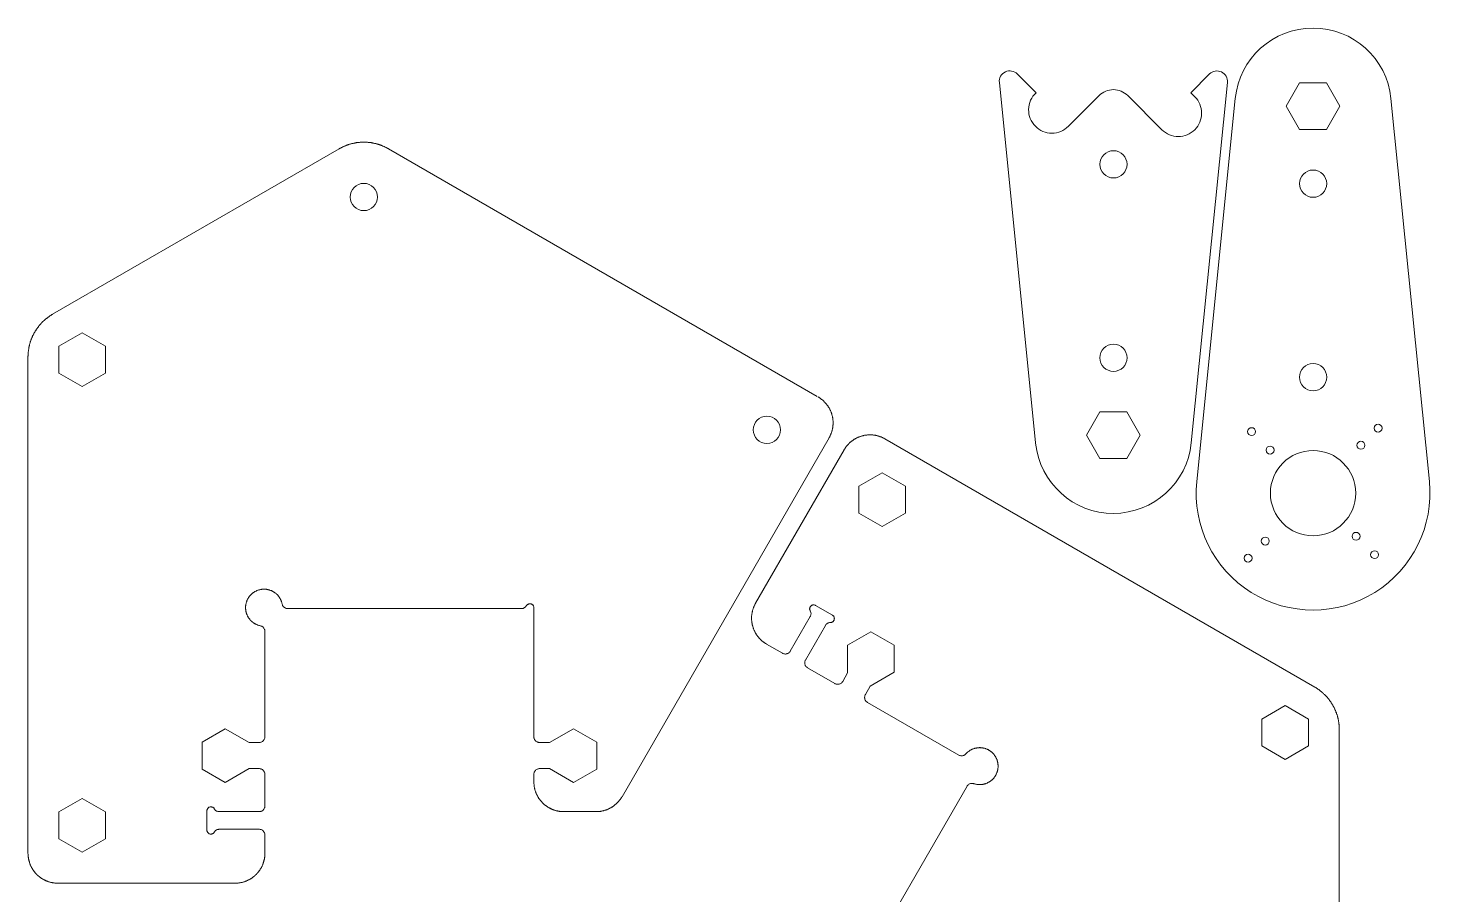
# Model space of a CAD drawing. Header units: millimetres. Extents: x -608 to -312, y -99 to 198.
# Drawn here: x -459.1 to -314.1, y 106.6 to 196.3 of the extents above; entities that cross this region are included whole.
import ezdxf

# ---------------------------------------------------------------- set-up
doc = ezdxf.new("R2010")
doc.units = ezdxf.units.MM
doc.layers.add('cut line', color=96, linetype='Continuous', lineweight=9, true_color=0x008000)

msp = doc.modelspace()

# ---------------------------------------------------------------- linework, layer by layer
at = {"layer": 'cut line', "flags": 128}
msp.add_lwpolyline([(-338.25, 149.38, 1.105542), (-314.19, 149.38), (-318.17, 188.98, 0.904534), (-334.27, 188.98), (-338.25, 149.38)], format="xyb", dxfattribs=at)
msp.add_lwpolyline([(-335.08, 190.63, 0.705025), (-336.93, 191.51), (-338.87, 189.57), (-338.45, 189.16, -0.414214), (-338.45, 185.75, -0.414214), (-341.86, 185.75), (-345.39, 189.28, 0.414214), (-348.35, 189.28), (-351.53, 186.1, -0.414214), (-354.94, 186.1, -0.425189), (-354.87, 189.57), (-354.87, 189.57), (-356.81, 191.51, 0.705025), (-358.67, 190.63), (-354.92, 153.36), (-354.92, 153.34), (-354.92, 153.34, 0.903113), (-338.82, 153.36)], format="xyb", close=True, dxfattribs=at)
for points in [[(-324.83, 190.58), (-327.61, 190.58), (-329, 188.17), (-327.61, 185.76), (-324.83, 185.76), (-323.44, 188.17)], [(-451.14, 160.58), (-451.14, 163.36), (-453.55, 164.75), (-455.96, 163.36), (-455.96, 160.58), (-453.55, 159.19)], [(-345.48, 156.58), (-348.26, 156.58), (-349.65, 154.17), (-348.26, 151.76), (-345.48, 151.76), (-344.09, 154.17)], [(-373.21, 146.11), (-370.8, 144.72), (-368.39, 146.11), (-368.39, 148.89), (-370.8, 150.28), (-373.21, 148.89)], [(-331.51, 122.03), (-329.1, 120.64), (-326.69, 122.03), (-326.69, 124.82), (-329.1, 126.21), (-331.51, 124.82)], [(-451.14, 112.43), (-451.14, 115.21), (-453.55, 116.6), (-455.96, 115.21), (-455.96, 112.43), (-453.55, 111.04)]]:
    msp.add_lwpolyline(points, close=True, dxfattribs=at)
for points in [[(-377.5, 158.17), (-421.86, 183.78), (-421.88, 183.79), (-421.93, 183.82), (-421.97, 183.84), (-422.02, 183.86), (-422.06, 183.89), (-422.11, 183.91), (-422.15, 183.94), (-422.2, 183.96), (-422.25, 183.98), (-422.29, 184), (-422.34, 184.02), (-422.39, 184.04), (-422.43, 184.06), (-422.48, 184.08), (-422.53, 184.1), (-422.58, 184.12), (-422.62, 184.14), (-422.67, 184.16), (-422.72, 184.17), (-422.77, 184.19), (-422.82, 184.21), (-422.87, 184.22), (-422.91, 184.24), (-422.96, 184.25), (-423.01, 184.27), (-423.06, 184.28), (-423.11, 184.29), (-423.16, 184.31), (-423.21, 184.32), (-423.26, 184.33), (-423.31, 184.34), (-423.36, 184.35), (-423.41, 184.36), (-423.46, 184.37), (-423.51, 184.38), (-423.56, 184.39), (-423.61, 184.4), (-423.66, 184.41), (-423.71, 184.41), (-423.77, 184.42), (-423.82, 184.43), (-423.87, 184.43), (-423.92, 184.44), (-423.97, 184.44), (-424.02, 184.45), (-424.07, 184.45), (-424.12, 184.45), (-424.17, 184.45), (-424.23, 184.46), (-424.28, 184.46), (-424.33, 184.46), (-424.38, 184.46), (-424.43, 184.46), (-424.48, 184.46), (-424.53, 184.46), (-424.58, 184.46), (-424.64, 184.45), (-424.69, 184.45), (-424.74, 184.45), (-424.79, 184.45), (-424.84, 184.44), (-424.89, 184.44), (-424.94, 184.43), (-424.99, 184.43), (-425.04, 184.42), (-425.09, 184.41), (-425.15, 184.41), (-425.2, 184.4), (-425.25, 184.39), (-425.3, 184.38), (-425.35, 184.37), (-425.4, 184.36), (-425.45, 184.35), (-425.5, 184.34), (-425.55, 184.33), (-425.6, 184.32), (-425.65, 184.31), (-425.7, 184.29), (-425.75, 184.28), (-425.8, 184.27), (-425.85, 184.25), (-425.89, 184.24), (-425.94, 184.22), (-425.99, 184.21), (-426.04, 184.19), (-426.09, 184.17), (-426.14, 184.16), (-426.19, 184.14), (-426.23, 184.12), (-426.28, 184.1), (-426.33, 184.08), (-426.38, 184.06), (-426.42, 184.04), (-426.47, 184.02), (-426.52, 184), (-426.56, 183.98), (-426.61, 183.96), (-426.66, 183.94), (-426.7, 183.91), (-426.75, 183.89), (-426.79, 183.86), (-426.84, 183.84), (-426.88, 183.82), (-426.93, 183.79), (-426.95, 183.78), (-456.59, 166.66), (-456.61, 166.65), (-456.66, 166.63), (-456.7, 166.6), (-456.74, 166.57), (-456.79, 166.54), (-456.83, 166.52), (-456.87, 166.49), (-456.92, 166.46), (-456.96, 166.43), (-457, 166.4), (-457.04, 166.37), (-457.08, 166.34), (-457.12, 166.31), (-457.16, 166.28), (-457.2, 166.25), (-457.24, 166.22), (-457.28, 166.18), (-457.32, 166.15), (-457.36, 166.12), (-457.4, 166.08), (-457.44, 166.05), (-457.48, 166.02), (-457.52, 165.98), (-457.55, 165.95), (-457.59, 165.91), (-457.63, 165.87), (-457.66, 165.84), (-457.7, 165.8), (-457.73, 165.76), (-457.77, 165.73), (-457.8, 165.69), (-457.84, 165.65), (-457.87, 165.61), (-457.91, 165.57), (-457.94, 165.54), (-457.97, 165.5), (-458, 165.46), (-458.04, 165.42), (-458.07, 165.38), (-458.1, 165.33), (-458.13, 165.29), (-458.16, 165.25), (-458.19, 165.21), (-458.22, 165.17), (-458.25, 165.13), (-458.28, 165.08), (-458.31, 165.04), (-458.33, 165), (-458.36, 164.96), (-458.39, 164.91), (-458.41, 164.87), (-458.44, 164.82), (-458.47, 164.78), (-458.49, 164.73), (-458.52, 164.69), (-458.54, 164.64), (-458.56, 164.6), (-458.59, 164.55), (-458.61, 164.51), (-458.63, 164.46), (-458.66, 164.42), (-458.68, 164.37), (-458.7, 164.32), (-458.72, 164.28), (-458.74, 164.23), (-458.76, 164.18), (-458.78, 164.13), (-458.8, 164.09), (-458.81, 164.04), (-458.83, 163.99), (-458.85, 163.94), (-458.87, 163.89), (-458.88, 163.84), (-458.9, 163.8), (-458.91, 163.75), (-458.93, 163.7), (-458.94, 163.65), (-458.96, 163.6), (-458.97, 163.55), (-458.98, 163.5), (-458.99, 163.45), (-459.01, 163.4), (-459.02, 163.35), (-459.03, 163.3), (-459.04, 163.25), (-459.05, 163.2), (-459.06, 163.15), (-459.07, 163.1), (-459.07, 163.05), (-459.08, 163), (-459.09, 162.95), (-459.1, 162.9), (-459.1, 162.84), (-459.11, 162.79), (-459.11, 162.74), (-459.12, 162.69), (-459.12, 162.64), (-459.12, 162.59), (-459.13, 162.54), (-459.13, 162.49), (-459.13, 162.44), (-459.13, 162.38), (-459.14, 162.33), (-459.14, 162.28), (-459.14, 162.26), (-459.14, 110.93), (-459.14, 110.91), (-459.13, 110.85), (-459.13, 110.8), (-459.13, 110.75), (-459.13, 110.7), (-459.12, 110.65), (-459.12, 110.6), (-459.11, 110.54), (-459.1, 110.49), (-459.1, 110.44), (-459.09, 110.39), (-459.08, 110.34), (-459.07, 110.29), (-459.06, 110.24), (-459.05, 110.19), (-459.03, 110.14), (-459.02, 110.09), (-459, 110.04), (-458.99, 109.99), (-458.97, 109.94), (-458.96, 109.89), (-458.94, 109.84), (-458.92, 109.8), (-458.9, 109.75), (-458.88, 109.7), (-458.86, 109.65), (-458.84, 109.61), (-458.82, 109.56), (-458.79, 109.51), (-458.77, 109.47), (-458.74, 109.42), (-458.72, 109.38), (-458.69, 109.33), (-458.66, 109.29), (-458.64, 109.25), (-458.61, 109.2), (-458.58, 109.16), (-458.55, 109.12), (-458.52, 109.08), (-458.49, 109.04), (-458.45, 109), (-458.42, 108.96), (-458.39, 108.92), (-458.35, 108.88), (-458.32, 108.84), (-458.28, 108.8), (-458.25, 108.76), (-458.21, 108.73), (-458.18, 108.69), (-458.14, 108.66), (-458.1, 108.62), (-458.06, 108.59), (-458.02, 108.55), (-457.98, 108.52), (-457.94, 108.49), (-457.9, 108.46), (-457.86, 108.43), (-457.82, 108.4), (-457.77, 108.37), (-457.73, 108.34), (-457.69, 108.31), (-457.64, 108.29), (-457.6, 108.26), (-457.55, 108.23), (-457.51, 108.21), (-457.46, 108.19), (-457.42, 108.16), (-457.37, 108.14), (-457.32, 108.12), (-457.28, 108.1), (-457.23, 108.08), (-457.18, 108.06), (-457.13, 108.04), (-457.08, 108.02), (-457.03, 108), (-456.99, 107.99), (-456.94, 107.97), (-456.89, 107.96), (-456.84, 107.94), (-456.79, 107.93), (-456.74, 107.92), (-456.69, 107.91), (-456.64, 107.9), (-456.59, 107.89), (-456.53, 107.88), (-456.48, 107.87), (-456.43, 107.87), (-456.38, 107.86), (-456.33, 107.85), (-456.28, 107.85), (-456.23, 107.85), (-456.17, 107.84), (-456.12, 107.84), (-456.07, 107.84), (-456.05, 107.84), (-437.73, 107.84), (-437.7, 107.84), (-437.65, 107.84), (-437.6, 107.84), (-437.54, 107.85), (-437.49, 107.85), (-437.44, 107.85), (-437.39, 107.86), (-437.34, 107.87), (-437.29, 107.87), (-437.24, 107.88), (-437.19, 107.89), (-437.13, 107.9), (-437.08, 107.91), (-437.03, 107.92), (-436.98, 107.93), (-436.93, 107.94), (-436.88, 107.96), (-436.83, 107.97), (-436.78, 107.99), (-436.74, 108), (-436.69, 108.02), (-436.64, 108.04), (-436.59, 108.06), (-436.54, 108.08), (-436.5, 108.1), (-436.45, 108.12), (-436.4, 108.14), (-436.35, 108.16), (-436.31, 108.19), (-436.26, 108.21), (-436.22, 108.23), (-436.17, 108.26), (-436.13, 108.29), (-436.08, 108.31), (-436.04, 108.34), (-436, 108.37), (-435.96, 108.4), (-435.91, 108.43), (-435.87, 108.46), (-435.83, 108.49), (-435.79, 108.52), (-435.75, 108.55), (-435.71, 108.59), (-435.67, 108.62), (-435.63, 108.66), (-435.6, 108.69), (-435.56, 108.73), (-435.52, 108.76), (-435.49, 108.8), (-435.45, 108.84), (-435.42, 108.88), (-435.38, 108.92), (-435.35, 108.96), (-435.32, 109), (-435.28, 109.04), (-435.25, 109.08), (-435.22, 109.12), (-435.19, 109.16), (-435.16, 109.2), (-435.13, 109.25), (-435.11, 109.29), (-435.08, 109.33), (-435.05, 109.38), (-435.03, 109.42), (-435, 109.47), (-434.98, 109.51), (-434.96, 109.56), (-434.93, 109.61), (-434.91, 109.65), (-434.89, 109.7), (-434.87, 109.75), (-434.85, 109.8), (-434.83, 109.84), (-434.81, 109.89), (-434.8, 109.94), (-434.78, 109.99), (-434.77, 110.04), (-434.75, 110.09), (-434.74, 110.14), (-434.73, 110.19), (-434.71, 110.24), (-434.7, 110.29), (-434.69, 110.34), (-434.68, 110.39), (-434.67, 110.44), (-434.67, 110.49), (-434.66, 110.54), (-434.65, 110.6), (-434.65, 110.65), (-434.64, 110.7), (-434.64, 110.75), (-434.64, 110.8), (-434.64, 110.85), (-434.64, 110.91), (-434.64, 110.93), (-434.64, 112.83), (-434.64, 112.86), (-434.64, 112.92), (-434.65, 112.98), (-434.67, 113.04), (-434.7, 113.1), (-434.73, 113.15), (-434.77, 113.2), (-434.81, 113.25), (-434.85, 113.29), (-434.9, 113.33), (-434.96, 113.36), (-435.01, 113.38), (-435.07, 113.4), (-435.13, 113.41), (-435.19, 113.42), (-435.23, 113.42), (-439.36, 113.42), (-439.39, 113.42), (-439.45, 113.41), (-439.51, 113.4), (-439.57, 113.38), (-439.63, 113.36), (-439.68, 113.33), (-439.73, 113.29), (-439.78, 113.25), (-439.82, 113.2), (-439.85, 113.15), (-439.87, 113.13), (-439.88, 113.11), (-439.9, 113.07), (-439.93, 113.04), (-439.96, 113.02), (-440, 112.99), (-440.03, 112.97), (-440.07, 112.95), (-440.11, 112.94), (-440.15, 112.93), (-440.19, 112.92), (-440.23, 112.92), (-440.27, 112.92), (-440.31, 112.93), (-440.35, 112.94), (-440.39, 112.96), (-440.43, 112.97), (-440.46, 113), (-440.49, 113.02), (-440.52, 113.05), (-440.55, 113.08), (-440.57, 113.12), (-440.59, 113.15), (-440.61, 113.19), (-440.62, 113.23), (-440.63, 113.27), (-440.64, 113.31), (-440.64, 113.33), (-440.64, 115.33), (-440.64, 115.35), (-440.63, 115.39), (-440.62, 115.43), (-440.61, 115.47), (-440.59, 115.51), (-440.57, 115.55), (-440.55, 115.58), (-440.52, 115.61), (-440.49, 115.64), (-440.46, 115.67), (-440.43, 115.69), (-440.39, 115.71), (-440.35, 115.72), (-440.31, 115.73), (-440.27, 115.74), (-440.23, 115.74), (-440.19, 115.74), (-440.15, 115.73), (-440.11, 115.72), (-440.07, 115.71), (-440.03, 115.69), (-440, 115.67), (-439.96, 115.65), (-439.93, 115.62), (-439.9, 115.59), (-439.88, 115.55), (-439.87, 115.54), (-439.85, 115.51), (-439.82, 115.46), (-439.78, 115.41), (-439.73, 115.37), (-439.68, 115.34), (-439.63, 115.3), (-439.57, 115.28), (-439.51, 115.26), (-439.45, 115.25), (-439.39, 115.24), (-439.36, 115.24), (-435.23, 115.24), (-435.19, 115.24), (-435.13, 115.25), (-435.07, 115.26), (-435.01, 115.28), (-434.96, 115.3), (-434.9, 115.34), (-434.85, 115.37), (-434.81, 115.41), (-434.77, 115.46), (-434.73, 115.51), (-434.7, 115.56), (-434.67, 115.62), (-434.65, 115.68), (-434.64, 115.74), (-434.64, 115.8), (-434.64, 115.83), (-434.64, 119.1), (-434.64, 119.13), (-434.64, 119.19), (-434.65, 119.25), (-434.67, 119.31), (-434.7, 119.36), (-434.73, 119.42), (-434.77, 119.47), (-434.81, 119.51), (-434.85, 119.56), (-434.9, 119.59), (-434.96, 119.62), (-435.01, 119.65), (-435.07, 119.67), (-435.13, 119.68), (-435.19, 119.69), (-435.23, 119.69), (-436.25, 119.69), (-438.73, 118.26), (-441.14, 119.65), (-441.14, 122.43), (-438.73, 123.82), (-436.25, 122.39), (-435.23, 122.39), (-435.19, 122.39), (-435.13, 122.4), (-435.07, 122.41), (-435.01, 122.43), (-434.96, 122.46), (-434.9, 122.49), (-434.85, 122.52), (-434.81, 122.57), (-434.77, 122.61), (-434.73, 122.66), (-434.7, 122.71), (-434.67, 122.77), (-434.65, 122.83), (-434.64, 122.89), (-434.64, 122.95), (-434.64, 122.98), (-434.64, 133.88), (-434.64, 133.91), (-434.64, 133.97), (-434.65, 134.04), (-434.67, 134.09), (-434.7, 134.15), (-434.73, 134.21), (-434.77, 134.26), (-434.81, 134.3), (-434.86, 134.34), (-434.91, 134.38), (-434.96, 134.41), (-435.02, 134.43), (-435.08, 134.45), (-435.11, 134.46), (-435.11, 134.46), (-435.13, 134.46), (-435.18, 134.48), (-435.22, 134.49), (-435.27, 134.5), (-435.32, 134.51), (-435.36, 134.53), (-435.41, 134.55), (-435.45, 134.56), (-435.49, 134.58), (-435.54, 134.6), (-435.58, 134.62), (-435.62, 134.65), (-435.67, 134.67), (-435.71, 134.69), (-435.75, 134.72), (-435.79, 134.74), (-435.83, 134.77), (-435.87, 134.8), (-435.9, 134.83), (-435.94, 134.86), (-435.98, 134.89), (-436.01, 134.92), (-436.05, 134.95), (-436.08, 134.99), (-436.12, 135.02), (-436.15, 135.06), (-436.18, 135.09), (-436.21, 135.13), (-436.24, 135.17), (-436.27, 135.21), (-436.3, 135.24), (-436.32, 135.28), (-436.35, 135.32), (-436.37, 135.37), (-436.4, 135.41), (-436.42, 135.45), (-436.44, 135.49), (-436.46, 135.54), (-436.48, 135.58), (-436.5, 135.62), (-436.52, 135.67), (-436.53, 135.71), (-436.55, 135.76), (-436.56, 135.8), (-436.57, 135.85), (-436.59, 135.9), (-436.6, 135.94), (-436.6, 135.99), (-436.61, 136.04), (-436.62, 136.09), (-436.62, 136.13), (-436.63, 136.18), (-436.63, 136.23), (-436.63, 136.28), (-436.64, 136.32), (-436.63, 136.37), (-436.63, 136.42), (-436.63, 136.47), (-436.63, 136.52), (-436.62, 136.56), (-436.61, 136.61), (-436.61, 136.66), (-436.6, 136.7), (-436.59, 136.75), (-436.58, 136.8), (-436.57, 136.84), (-436.55, 136.89), (-436.54, 136.94), (-436.52, 136.98), (-436.5, 137.03), (-436.49, 137.07), (-436.47, 137.11), (-436.45, 137.16), (-436.43, 137.2), (-436.4, 137.24), (-436.38, 137.28), (-436.36, 137.33), (-436.33, 137.37), (-436.3, 137.41), (-436.28, 137.45), (-436.25, 137.48), (-436.22, 137.52), (-436.19, 137.56), (-436.16, 137.59), (-436.13, 137.63), (-436.09, 137.66), (-436.06, 137.7), (-436.02, 137.73), (-435.99, 137.76), (-435.95, 137.8), (-435.92, 137.83), (-435.88, 137.85), (-435.84, 137.88), (-435.8, 137.91), (-435.76, 137.94), (-435.72, 137.96), (-435.68, 137.99), (-435.64, 138.01), (-435.59, 138.03), (-435.55, 138.05), (-435.51, 138.07), (-435.46, 138.09), (-435.42, 138.11), (-435.37, 138.13), (-435.33, 138.14), (-435.28, 138.16), (-435.24, 138.17), (-435.19, 138.18), (-435.15, 138.19), (-435.1, 138.2), (-435.05, 138.21), (-435, 138.22), (-434.96, 138.23), (-434.91, 138.23), (-434.86, 138.24), (-434.81, 138.24), (-434.77, 138.24), (-434.72, 138.24), (-434.67, 138.24), (-434.62, 138.24), (-434.57, 138.24), (-434.53, 138.23), (-434.48, 138.23), (-434.43, 138.22), (-434.38, 138.21), (-434.34, 138.2), (-434.29, 138.19), (-434.24, 138.18), (-434.2, 138.17), (-434.15, 138.15), (-434.11, 138.14), (-434.06, 138.12), (-434.02, 138.11), (-433.97, 138.09), (-433.93, 138.07), (-433.89, 138.05), (-433.84, 138.03), (-433.8, 138), (-433.76, 137.98), (-433.72, 137.95), (-433.68, 137.93), (-433.64, 137.9), (-433.6, 137.87), (-433.56, 137.85), (-433.52, 137.82), (-433.49, 137.79), (-433.45, 137.75), (-433.42, 137.72), (-433.38, 137.69), (-433.35, 137.65), (-433.31, 137.62), (-433.28, 137.58), (-433.25, 137.55), (-433.22, 137.51), (-433.19, 137.47), (-433.16, 137.43), (-433.14, 137.39), (-433.11, 137.35), (-433.09, 137.31), (-433.06, 137.27), (-433.04, 137.23), (-433.02, 137.19), (-433, 137.14), (-432.98, 137.1), (-432.96, 137.06), (-432.94, 137.01), (-432.92, 136.97), (-432.91, 136.92), (-432.89, 136.88), (-432.88, 136.83), (-432.87, 136.78), (-432.86, 136.74), (-432.85, 136.71), (-432.85, 136.71), (-432.85, 136.68), (-432.83, 136.62), (-432.8, 136.57), (-432.77, 136.51), (-432.74, 136.46), (-432.7, 136.42), (-432.65, 136.37), (-432.6, 136.34), (-432.55, 136.31), (-432.49, 136.28), (-432.43, 136.26), (-432.37, 136.25), (-432.31, 136.24), (-432.28, 136.24), (-408.09, 136.24), (-408.06, 136.24), (-408, 136.25), (-407.94, 136.26), (-407.88, 136.28), (-407.82, 136.3), (-407.77, 136.34), (-407.72, 136.37), (-407.67, 136.41), (-407.63, 136.46), (-407.6, 136.51), (-407.58, 136.54), (-407.57, 136.55), (-407.55, 136.59), (-407.52, 136.62), (-407.49, 136.65), (-407.45, 136.67), (-407.42, 136.69), (-407.38, 136.71), (-407.34, 136.72), (-407.3, 136.73), (-407.26, 136.74), (-407.22, 136.74), (-407.18, 136.74), (-407.14, 136.73), (-407.1, 136.72), (-407.06, 136.71), (-407.02, 136.69), (-406.99, 136.67), (-406.96, 136.64), (-406.93, 136.61), (-406.9, 136.58), (-406.88, 136.55), (-406.86, 136.51), (-406.84, 136.47), (-406.83, 136.43), (-406.82, 136.39), (-406.82, 136.35), (-406.82, 136.33), (-406.82, 122.98), (-406.82, 122.95), (-406.81, 122.89), (-406.8, 122.83), (-406.78, 122.77), (-406.75, 122.71), (-406.72, 122.66), (-406.68, 122.61), (-406.64, 122.57), (-406.6, 122.52), (-406.55, 122.49), (-406.49, 122.46), (-406.44, 122.43), (-406.38, 122.41), (-406.32, 122.4), (-406.26, 122.39), (-406.23, 122.39), (-405.2, 122.39), (-402.73, 123.82), (-400.32, 122.43), (-400.32, 119.65), (-402.73, 118.26), (-405.2, 119.69), (-406.23, 119.69), (-406.26, 119.69), (-406.32, 119.68), (-406.38, 119.67), (-406.44, 119.65), (-406.49, 119.62), (-406.55, 119.59), (-406.6, 119.56), (-406.64, 119.51), (-406.68, 119.47), (-406.72, 119.42), (-406.75, 119.36), (-406.78, 119.31), (-406.8, 119.25), (-406.81, 119.19), (-406.82, 119.13), (-406.82, 119.1), (-406.82, 118.33), (-406.82, 118.31), (-406.81, 118.25), (-406.81, 118.2), (-406.81, 118.15), (-406.81, 118.1), (-406.8, 118.05), (-406.8, 118), (-406.79, 117.94), (-406.78, 117.89), (-406.78, 117.84), (-406.77, 117.79), (-406.76, 117.74), (-406.75, 117.69), (-406.74, 117.64), (-406.72, 117.59), (-406.71, 117.54), (-406.7, 117.49), (-406.68, 117.44), (-406.67, 117.39), (-406.65, 117.34), (-406.64, 117.29), (-406.62, 117.24), (-406.6, 117.2), (-406.58, 117.15), (-406.56, 117.1), (-406.54, 117.05), (-406.52, 117.01), (-406.49, 116.96), (-406.47, 116.91), (-406.45, 116.87), (-406.42, 116.82), (-406.4, 116.78), (-406.37, 116.73), (-406.34, 116.69), (-406.32, 116.65), (-406.29, 116.6), (-406.26, 116.56), (-406.23, 116.52), (-406.2, 116.48), (-406.17, 116.44), (-406.13, 116.4), (-406.1, 116.36), (-406.07, 116.32), (-406.03, 116.28), (-406, 116.24), (-405.96, 116.2), (-405.93, 116.16), (-405.89, 116.13), (-405.85, 116.09), (-405.82, 116.06), (-405.78, 116.02), (-405.74, 115.99), (-405.7, 115.95), (-405.66, 115.92), (-405.62, 115.89), (-405.58, 115.86), (-405.54, 115.83), (-405.5, 115.8), (-405.45, 115.77), (-405.41, 115.74), (-405.37, 115.71), (-405.32, 115.69), (-405.28, 115.66), (-405.23, 115.63), (-405.19, 115.61), (-405.14, 115.59), (-405.1, 115.56), (-405.05, 115.54), (-405, 115.52), (-404.96, 115.5), (-404.91, 115.48), (-404.86, 115.46), (-404.81, 115.44), (-404.76, 115.42), (-404.71, 115.4), (-404.67, 115.39), (-404.62, 115.37), (-404.57, 115.36), (-404.52, 115.34), (-404.47, 115.33), (-404.42, 115.32), (-404.37, 115.31), (-404.32, 115.3), (-404.26, 115.29), (-404.21, 115.28), (-404.16, 115.27), (-404.11, 115.27), (-404.06, 115.26), (-404.01, 115.25), (-403.96, 115.25), (-403.91, 115.25), (-403.85, 115.24), (-403.8, 115.24), (-403.75, 115.24), (-403.73, 115.24), (-400.38, 115.24), (-400.35, 115.24), (-400.3, 115.24), (-400.25, 115.24), (-400.2, 115.25), (-400.15, 115.25), (-400.09, 115.25), (-400.04, 115.26), (-399.99, 115.27), (-399.94, 115.27), (-399.89, 115.28), (-399.83, 115.29), (-399.78, 115.3), (-399.73, 115.31), (-399.68, 115.32), (-399.63, 115.33), (-399.58, 115.35), (-399.53, 115.36), (-399.48, 115.38), (-399.43, 115.39), (-399.38, 115.41), (-399.33, 115.42), (-399.28, 115.44), (-399.23, 115.46), (-399.19, 115.48), (-399.14, 115.5), (-399.09, 115.52), (-399.04, 115.55), (-399, 115.57), (-398.95, 115.59), (-398.9, 115.62), (-398.86, 115.64), (-398.81, 115.67), (-398.77, 115.7), (-398.72, 115.72), (-398.68, 115.75), (-398.64, 115.78), (-398.59, 115.81), (-398.55, 115.84), (-398.51, 115.87), (-398.47, 115.9), (-398.43, 115.94), (-398.39, 115.97), (-398.35, 116), (-398.31, 116.04), (-398.27, 116.07), (-398.23, 116.11), (-398.19, 116.15), (-398.16, 116.18), (-398.12, 116.22), (-398.09, 116.26), (-398.05, 116.3), (-398.02, 116.34), (-397.98, 116.38), (-397.95, 116.42), (-397.92, 116.46), (-397.89, 116.5), (-397.86, 116.54), (-397.83, 116.59), (-397.8, 116.63), (-397.77, 116.67), (-397.74, 116.72), (-397.72, 116.76), (-397.7, 116.79), (-376.28, 153.89), (-376.27, 153.92), (-376.24, 153.96), (-376.22, 154.01), (-376.19, 154.05), (-376.17, 154.1), (-376.15, 154.15), (-376.13, 154.19), (-376.11, 154.24), (-376.09, 154.29), (-376.07, 154.34), (-376.05, 154.39), (-376.03, 154.43), (-376.02, 154.48), (-376, 154.53), (-375.99, 154.58), (-375.97, 154.63), (-375.96, 154.68), (-375.95, 154.73), (-375.94, 154.78), (-375.93, 154.83), (-375.92, 154.88), (-375.91, 154.93), (-375.9, 154.98), (-375.89, 155.04), (-375.89, 155.09), (-375.88, 155.14), (-375.88, 155.19), (-375.87, 155.24), (-375.87, 155.29), (-375.87, 155.34), (-375.87, 155.4), (-375.87, 155.45), (-375.87, 155.5), (-375.87, 155.55), (-375.87, 155.6), (-375.87, 155.65), (-375.88, 155.71), (-375.88, 155.76), (-375.89, 155.81), (-375.89, 155.86), (-375.9, 155.91), (-375.91, 155.96), (-375.92, 156.01), (-375.93, 156.06), (-375.94, 156.11), (-375.95, 156.16), (-375.96, 156.21), (-375.98, 156.26), (-375.99, 156.31), (-376.01, 156.36), (-376.02, 156.41), (-376.04, 156.46), (-376.06, 156.51), (-376.08, 156.56), (-376.09, 156.61), (-376.11, 156.65), (-376.13, 156.7), (-376.16, 156.75), (-376.18, 156.79), (-376.2, 156.84), (-376.23, 156.89), (-376.25, 156.93), (-376.28, 156.98), (-376.3, 157.02), (-376.33, 157.07), (-376.36, 157.11), (-376.38, 157.15), (-376.41, 157.2), (-376.44, 157.24), (-376.47, 157.28), (-376.5, 157.32), (-376.54, 157.36), (-376.57, 157.4), (-376.6, 157.44), (-376.64, 157.48), (-376.67, 157.52), (-376.7, 157.56), (-376.74, 157.59), (-376.78, 157.63), (-376.81, 157.67), (-376.85, 157.7), (-376.89, 157.74), (-376.93, 157.77), (-376.97, 157.8), (-377.01, 157.84), (-377.05, 157.87), (-377.09, 157.9), (-377.13, 157.93), (-377.17, 157.96), (-377.21, 157.99), (-377.26, 158.02), (-377.3, 158.05), (-377.34, 158.08), (-377.39, 158.1), (-377.41, 158.12)], [(-323.51, 89.49), (-323.51, 123.71), (-323.51, 123.74), (-323.51, 123.79), (-323.51, 123.84), (-323.51, 123.89), (-323.51, 123.95), (-323.51, 124), (-323.52, 124.05), (-323.52, 124.1), (-323.52, 124.15), (-323.53, 124.2), (-323.53, 124.25), (-323.54, 124.3), (-323.55, 124.35), (-323.55, 124.4), (-323.56, 124.46), (-323.57, 124.51), (-323.58, 124.56), (-323.58, 124.61), (-323.59, 124.66), (-323.6, 124.71), (-323.61, 124.76), (-323.62, 124.81), (-323.64, 124.86), (-323.65, 124.91), (-323.66, 124.96), (-323.67, 125.01), (-323.69, 125.06), (-323.7, 125.11), (-323.71, 125.16), (-323.73, 125.2), (-323.74, 125.25), (-323.76, 125.3), (-323.78, 125.35), (-323.79, 125.4), (-323.81, 125.45), (-323.83, 125.5), (-323.85, 125.54), (-323.86, 125.59), (-323.88, 125.64), (-323.9, 125.69), (-323.92, 125.73), (-323.94, 125.78), (-323.96, 125.83), (-323.99, 125.87), (-324.01, 125.92), (-324.03, 125.97), (-324.05, 126.01), (-324.08, 126.06), (-324.1, 126.1), (-324.13, 126.15), (-324.15, 126.19), (-324.18, 126.24), (-324.2, 126.28), (-324.23, 126.33), (-324.25, 126.37), (-324.28, 126.41), (-324.31, 126.46), (-324.34, 126.5), (-324.36, 126.54), (-324.39, 126.59), (-324.42, 126.63), (-324.45, 126.67), (-324.48, 126.71), (-324.51, 126.75), (-324.54, 126.79), (-324.57, 126.83), (-324.6, 126.87), (-324.64, 126.91), (-324.67, 126.95), (-324.7, 126.99), (-324.74, 127.03), (-324.77, 127.07), (-324.8, 127.11), (-324.84, 127.15), (-324.87, 127.19), (-324.91, 127.22), (-324.94, 127.26), (-324.98, 127.3), (-325.01, 127.33), (-325.05, 127.37), (-325.09, 127.4), (-325.13, 127.44), (-325.16, 127.47), (-325.2, 127.51), (-325.24, 127.54), (-325.28, 127.58), (-325.32, 127.61), (-325.36, 127.64), (-325.4, 127.67), (-325.44, 127.71), (-325.48, 127.74), (-325.52, 127.77), (-325.56, 127.8), (-325.6, 127.83), (-325.64, 127.86), (-325.68, 127.89), (-325.73, 127.92), (-325.77, 127.95), (-325.81, 127.98), (-325.85, 128), (-325.9, 128.03), (-325.94, 128.06), (-325.98, 128.08), (-326.03, 128.11), (-326.05, 128.12), (-370.5, 153.79), (-370.52, 153.8), (-370.57, 153.82), (-370.61, 153.85), (-370.66, 153.87), (-370.71, 153.89), (-370.75, 153.92), (-370.8, 153.94), (-370.85, 153.96), (-370.89, 153.98), (-370.94, 154), (-370.99, 154.01), (-371.04, 154.03), (-371.09, 154.05), (-371.14, 154.06), (-371.19, 154.08), (-371.24, 154.09), (-371.29, 154.11), (-371.34, 154.12), (-371.39, 154.13), (-371.44, 154.14), (-371.49, 154.15), (-371.54, 154.16), (-371.59, 154.17), (-371.64, 154.17), (-371.69, 154.18), (-371.74, 154.19), (-371.8, 154.19), (-371.85, 154.19), (-371.9, 154.2), (-371.95, 154.2), (-372, 154.2), (-372.05, 154.2), (-372.11, 154.2), (-372.16, 154.2), (-372.21, 154.2), (-372.26, 154.19), (-372.31, 154.19), (-372.36, 154.18), (-372.41, 154.18), (-372.47, 154.17), (-372.52, 154.16), (-372.57, 154.16), (-372.62, 154.15), (-372.67, 154.14), (-372.72, 154.13), (-372.77, 154.11), (-372.82, 154.1), (-372.87, 154.09), (-372.92, 154.07), (-372.97, 154.06), (-373.02, 154.04), (-373.07, 154.03), (-373.12, 154.01), (-373.16, 153.99), (-373.21, 153.97), (-373.26, 153.95), (-373.31, 153.93), (-373.35, 153.91), (-373.4, 153.89), (-373.45, 153.86), (-373.49, 153.84), (-373.54, 153.82), (-373.58, 153.79), (-373.63, 153.76), (-373.67, 153.74), (-373.72, 153.71), (-373.76, 153.68), (-373.8, 153.65), (-373.84, 153.62), (-373.88, 153.59), (-373.93, 153.56), (-373.97, 153.53), (-374.01, 153.5), (-374.05, 153.46), (-374.09, 153.43), (-374.12, 153.4), (-374.16, 153.36), (-374.2, 153.32), (-374.24, 153.29), (-374.27, 153.25), (-374.31, 153.21), (-374.34, 153.18), (-374.38, 153.14), (-374.41, 153.1), (-374.44, 153.06), (-374.48, 153.02), (-374.51, 152.98), (-374.54, 152.94), (-374.57, 152.89), (-374.6, 152.85), (-374.63, 152.81), (-374.65, 152.77), (-374.68, 152.72), (-374.71, 152.68), (-374.72, 152.65), (-383.88, 136.79), (-383.89, 136.77), (-383.92, 136.72), (-383.94, 136.68), (-383.97, 136.63), (-383.99, 136.58), (-384.01, 136.54), (-384.03, 136.49), (-384.05, 136.44), (-384.07, 136.39), (-384.09, 136.35), (-384.11, 136.3), (-384.13, 136.25), (-384.14, 136.2), (-384.16, 136.15), (-384.17, 136.1), (-384.19, 136.05), (-384.2, 136), (-384.21, 135.95), (-384.22, 135.9), (-384.24, 135.85), (-384.24, 135.8), (-384.25, 135.75), (-384.26, 135.7), (-384.27, 135.65), (-384.28, 135.6), (-384.28, 135.54), (-384.29, 135.49), (-384.29, 135.44), (-384.29, 135.39), (-384.29, 135.34), (-384.3, 135.29), (-384.3, 135.24), (-384.29, 135.18), (-384.29, 135.13), (-384.29, 135.08), (-384.29, 135.03), (-384.28, 134.98), (-384.28, 134.93), (-384.27, 134.87), (-384.27, 134.82), (-384.26, 134.77), (-384.25, 134.72), (-384.24, 134.67), (-384.23, 134.62), (-384.22, 134.57), (-384.21, 134.52), (-384.2, 134.47), (-384.18, 134.42), (-384.17, 134.37), (-384.15, 134.32), (-384.14, 134.27), (-384.12, 134.22), (-384.1, 134.17), (-384.09, 134.13), (-384.07, 134.08), (-384.05, 134.03), (-384.03, 133.98), (-384, 133.94), (-383.98, 133.89), (-383.96, 133.84), (-383.94, 133.8), (-383.91, 133.75), (-383.89, 133.71), (-383.86, 133.66), (-383.83, 133.62), (-383.81, 133.57), (-383.78, 133.53), (-383.75, 133.49), (-383.72, 133.45), (-383.69, 133.4), (-383.66, 133.36), (-383.63, 133.32), (-383.59, 133.28), (-383.56, 133.24), (-383.53, 133.2), (-383.49, 133.16), (-383.46, 133.13), (-383.42, 133.09), (-383.38, 133.05), (-383.35, 133.02), (-383.31, 132.98), (-383.27, 132.95), (-383.23, 132.91), (-383.19, 132.88), (-383.15, 132.85), (-383.11, 132.81), (-383.07, 132.78), (-383.03, 132.75), (-382.99, 132.72), (-382.95, 132.69), (-382.9, 132.66), (-382.86, 132.63), (-382.82, 132.61), (-382.77, 132.58), (-382.75, 132.57), (-381.1, 131.62), (-381.08, 131.6), (-381.02, 131.58), (-380.96, 131.56), (-380.9, 131.55), (-380.84, 131.54), (-380.78, 131.54), (-380.72, 131.55), (-380.66, 131.56), (-380.6, 131.58), (-380.54, 131.6), (-380.49, 131.63), (-380.44, 131.67), (-380.39, 131.71), (-380.35, 131.76), (-380.31, 131.81), (-380.3, 131.83), (-378.23, 135.41), (-378.22, 135.44), (-378.19, 135.5), (-378.17, 135.56), (-378.16, 135.62), (-378.15, 135.68), (-378.15, 135.74), (-378.16, 135.8), (-378.17, 135.86), (-378.19, 135.92), (-378.22, 135.98), (-378.23, 136), (-378.24, 136.02), (-378.26, 136.06), (-378.27, 136.1), (-378.28, 136.14), (-378.29, 136.18), (-378.29, 136.22), (-378.28, 136.26), (-378.28, 136.3), (-378.26, 136.34), (-378.25, 136.38), (-378.23, 136.42), (-378.21, 136.45), (-378.18, 136.48), (-378.15, 136.51), (-378.12, 136.54), (-378.09, 136.56), (-378.05, 136.58), (-378.01, 136.6), (-377.97, 136.61), (-377.93, 136.62), (-377.89, 136.62), (-377.85, 136.62), (-377.81, 136.61), (-377.77, 136.6), (-377.73, 136.59), (-377.69, 136.57), (-377.67, 136.56), (-375.94, 135.56), (-375.92, 135.55), (-375.89, 135.53), (-375.86, 135.5), (-375.83, 135.47), (-375.8, 135.44), (-375.78, 135.4), (-375.77, 135.37), (-375.75, 135.33), (-375.74, 135.29), (-375.74, 135.25), (-375.73, 135.2), (-375.74, 135.16), (-375.74, 135.12), (-375.75, 135.08), (-375.77, 135.04), (-375.79, 135.01), (-375.81, 134.97), (-375.83, 134.94), (-375.86, 134.91), (-375.89, 134.88), (-375.93, 134.86), (-375.97, 134.84), (-376, 134.82), (-376.04, 134.81), (-376.08, 134.8), (-376.12, 134.8), (-376.14, 134.8), (-376.18, 134.8), (-376.24, 134.79), (-376.3, 134.78), (-376.36, 134.76), (-376.41, 134.74), (-376.47, 134.7), (-376.52, 134.67), (-376.56, 134.63), (-376.6, 134.58), (-376.64, 134.53), (-376.66, 134.5), (-378.72, 130.92), (-378.74, 130.9), (-378.76, 130.84), (-378.78, 130.78), (-378.8, 130.72), (-378.8, 130.66), (-378.8, 130.6), (-378.8, 130.54), (-378.78, 130.48), (-378.76, 130.42), (-378.74, 130.36), (-378.71, 130.31), (-378.67, 130.26), (-378.63, 130.21), (-378.58, 130.17), (-378.53, 130.13), (-378.51, 130.12), (-375.68, 128.49), (-375.65, 128.47), (-375.6, 128.44), (-375.54, 128.43), (-375.48, 128.41), (-375.42, 128.41), (-375.35, 128.41), (-375.29, 128.41), (-375.23, 128.43), (-375.17, 128.44), (-375.12, 128.47), (-375.06, 128.5), (-375.01, 128.54), (-374.97, 128.58), (-374.93, 128.62), (-374.89, 128.67), (-374.87, 128.7), (-374.36, 129.59), (-374.36, 132.45), (-371.95, 133.84), (-369.54, 132.45), (-369.54, 129.66), (-372.02, 128.23), (-372.53, 127.35), (-372.54, 127.32), (-372.57, 127.26), (-372.59, 127.21), (-372.6, 127.15), (-372.61, 127.08), (-372.61, 127.02), (-372.6, 126.96), (-372.59, 126.9), (-372.57, 126.84), (-372.54, 126.78), (-372.51, 126.73), (-372.48, 126.68), (-372.44, 126.64), (-372.39, 126.59), (-372.34, 126.56), (-372.31, 126.54), (-362.87, 121.09), (-362.85, 121.08), (-362.79, 121.05), (-362.73, 121.03), (-362.67, 121.02), (-362.61, 121.01), (-362.55, 121.01), (-362.48, 121.02), (-362.42, 121.03), (-362.36, 121.05), (-362.31, 121.08), (-362.25, 121.11), (-362.2, 121.15), (-362.16, 121.19), (-362.14, 121.21), (-362.14, 121.21), (-362.12, 121.23), (-362.09, 121.27), (-362.06, 121.3), (-362.02, 121.33), (-361.99, 121.37), (-361.95, 121.4), (-361.91, 121.43), (-361.88, 121.46), (-361.84, 121.49), (-361.8, 121.51), (-361.76, 121.54), (-361.72, 121.57), (-361.68, 121.59), (-361.64, 121.61), (-361.59, 121.64), (-361.55, 121.66), (-361.51, 121.68), (-361.47, 121.7), (-361.42, 121.72), (-361.38, 121.74), (-361.33, 121.75), (-361.29, 121.77), (-361.24, 121.78), (-361.19, 121.79), (-361.15, 121.8), (-361.1, 121.82), (-361.05, 121.82), (-361.01, 121.83), (-360.96, 121.84), (-360.91, 121.84), (-360.86, 121.85), (-360.82, 121.85), (-360.77, 121.85), (-360.72, 121.86), (-360.67, 121.86), (-360.62, 121.85), (-360.58, 121.85), (-360.53, 121.85), (-360.48, 121.84), (-360.43, 121.84), (-360.39, 121.83), (-360.34, 121.82), (-360.29, 121.81), (-360.25, 121.8), (-360.2, 121.79), (-360.15, 121.77), (-360.11, 121.76), (-360.06, 121.74), (-360.02, 121.73), (-359.97, 121.71), (-359.93, 121.69), (-359.89, 121.67), (-359.84, 121.65), (-359.8, 121.63), (-359.76, 121.6), (-359.72, 121.58), (-359.68, 121.55), (-359.64, 121.53), (-359.6, 121.5), (-359.56, 121.47), (-359.52, 121.44), (-359.48, 121.41), (-359.45, 121.38), (-359.41, 121.35), (-359.38, 121.32), (-359.34, 121.28), (-359.31, 121.25), (-359.28, 121.21), (-359.25, 121.18), (-359.22, 121.14), (-359.19, 121.1), (-359.16, 121.06), (-359.13, 121.02), (-359.11, 120.98), (-359.08, 120.94), (-359.06, 120.9), (-359.03, 120.86), (-359.01, 120.82), (-358.99, 120.78), (-358.97, 120.73), (-358.95, 120.69), (-358.93, 120.64), (-358.91, 120.6), (-358.9, 120.55), (-358.88, 120.51), (-358.87, 120.46), (-358.86, 120.42), (-358.85, 120.37), (-358.84, 120.32), (-358.83, 120.28), (-358.82, 120.23), (-358.81, 120.18), (-358.81, 120.13), (-358.8, 120.09), (-358.8, 120.04), (-358.8, 119.99), (-358.8, 119.94), (-358.8, 119.9), (-358.8, 119.85), (-358.8, 119.8), (-358.81, 119.75), (-358.81, 119.7), (-358.82, 119.66), (-358.83, 119.61), (-358.84, 119.56), (-358.85, 119.52), (-358.86, 119.47), (-358.87, 119.42), (-358.88, 119.38), (-358.9, 119.33), (-358.92, 119.29), (-358.93, 119.24), (-358.95, 119.2), (-358.97, 119.15), (-358.99, 119.11), (-359.01, 119.07), (-359.03, 119.03), (-359.06, 118.98), (-359.08, 118.94), (-359.11, 118.9), (-359.13, 118.86), (-359.16, 118.82), (-359.19, 118.79), (-359.22, 118.75), (-359.25, 118.71), (-359.28, 118.67), (-359.31, 118.64), (-359.35, 118.6), (-359.38, 118.57), (-359.42, 118.54), (-359.45, 118.51), (-359.49, 118.48), (-359.53, 118.45), (-359.56, 118.42), (-359.6, 118.39), (-359.64, 118.36), (-359.68, 118.33), (-359.72, 118.31), (-359.76, 118.29), (-359.81, 118.26), (-359.85, 118.24), (-359.89, 118.22), (-359.93, 118.2), (-359.98, 118.18), (-360.02, 118.16), (-360.07, 118.15), (-360.11, 118.13), (-360.16, 118.12), (-360.21, 118.1), (-360.25, 118.09), (-360.3, 118.08), (-360.34, 118.07), (-360.39, 118.06), (-360.44, 118.05), (-360.49, 118.05), (-360.53, 118.04), (-360.58, 118.04), (-360.63, 118.04), (-360.68, 118.04), (-360.73, 118.04), (-360.77, 118.04), (-360.82, 118.04), (-360.87, 118.04), (-360.92, 118.05), (-360.96, 118.05), (-361.01, 118.06), (-361.06, 118.07), (-361.11, 118.08), (-361.15, 118.09), (-361.2, 118.1), (-361.24, 118.11), (-361.29, 118.13), (-361.31, 118.13), (-361.31, 118.13), (-361.34, 118.14), (-361.4, 118.16), (-361.47, 118.16), (-361.53, 118.16), (-361.59, 118.16), (-361.65, 118.15), (-361.71, 118.13), (-361.77, 118.1), (-361.82, 118.07), (-361.87, 118.03), (-361.92, 117.99), (-361.96, 117.95), (-362, 117.9), (-362.01, 117.87), (-374.1, 96.92)]]:
    msp.add_lwpolyline(points, dxfattribs=at)
at = {"layer": 'cut line'}
for centre, radius in [((-346.87, 182.17), 1.41), ((-326.22, 180.17), 1.41), ((-424.4, 178.79), 1.41), ((-346.87, 162.17), 1.41), ((-326.22, 160.17), 1.41), ((-382.71, 154.72), 1.41), ((-319.5, 154.89), 0.41), ((-332.58, 154.53), 0.41), ((-330.67, 152.62), 0.41), ((-326.22, 148.17), 4.41), ((-321.27, 153.12), 0.41), ((-331.17, 143.22), 0.41), ((-321.77, 143.71), 0.41), ((-319.86, 141.81), 0.41), ((-332.94, 141.45), 0.41)]:
    msp.add_circle(centre, radius, dxfattribs=at)

doc.saveas('drawing.dxf')
